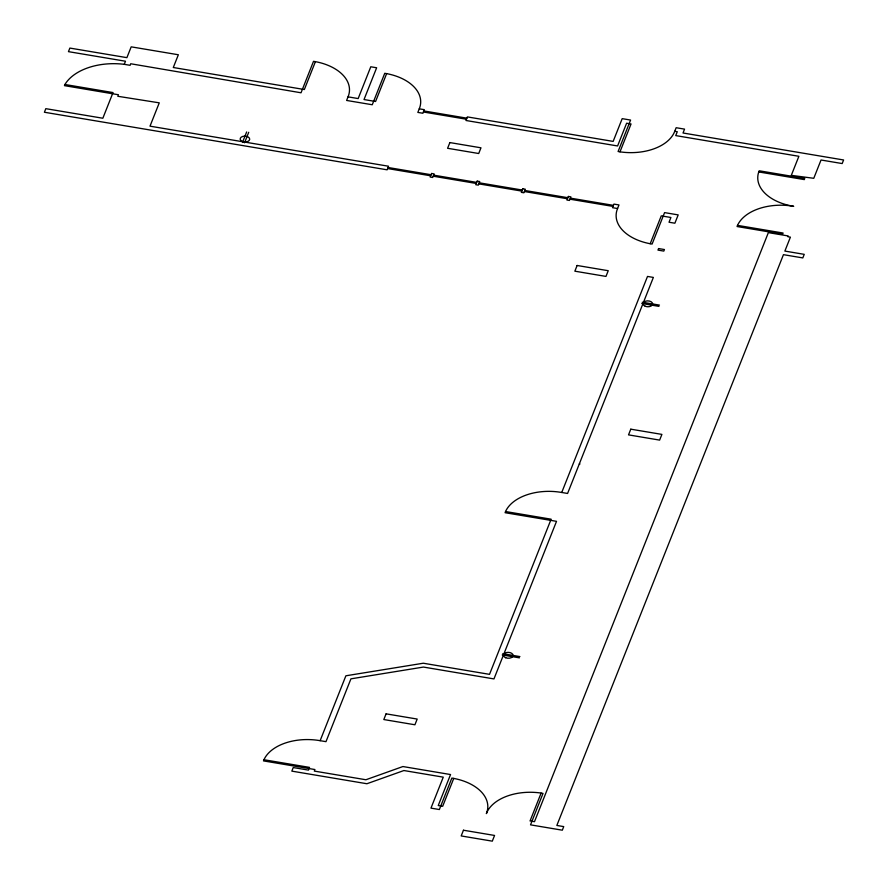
<?xml version="1.0" encoding="UTF-8"?>
<svg xmlns="http://www.w3.org/2000/svg" width="888" height="888" viewBox="0 0 888 888"><rect width="100%" height="100%" fill="white"/><g stroke="black" fill="none" stroke-linecap="round" stroke-linejoin="round"><path stroke-width="1.33" d="M64.913 84.493L64.447 85.648L118.415 94.739L117.804 96.281L159.263 102.842L150.005 126.163L388.533 166.234L387.113 169.819L44.4 112.243L45.821 108.669L102.842 118.237L113.031 92.574L64.935 84.493A53.535 32.967 1.7 0 1 124.242 64.325L130.103 65.312L130.714 63.758L301.032 92.785L313.519 61.328L315.418 61.649A46.343 28.538 1.7 0 1 348.041 96.859L358.164 98.568L370.784 66.778L376.645 67.766L364.025 99.545L375.58 101.487L386.635 73.626L384.748 73.293L372.261 104.751L346.609 100.444L348.041 96.859M124.242 64.325L125.474 61.228L68.454 51.648L69.875 48.074L126.895 57.653L131.191 46.842L178.355 54.756L173.293 67.51L304.351 89.522L315.418 61.66M242.48 142.446L246.653 131.946M244.555 142.79L248.718 132.29M419.258 108.824L417.837 112.41L422.91 113.264L424.331 109.679L419.258 108.824A46.343 28.538 1.7 0 0 386.635 73.626M263.936 759.74L263.481 760.894L314.918 769.541L314.308 771.084L365.9 779.753L402.908 766.544L450.549 774.547L438.25 805.527L442.679 806.271L453.746 778.41L451.848 778.077L439.36 809.534L430.969 808.124L443.267 777.155L403.907 770.54L366.911 783.738L291.83 771.128L293.251 767.554L308.447 770.107L309.524 767.387L263.958 759.74A46.343 28.538 1.7 0 1 320.135 740.681L325.985 741.658L350.927 678.843L423.443 667.066L493.961 678.92L556.521 521.334L505.083 512.698L505.538 511.532A46.343 28.538 1.7 0 1 561.738 492.474L567.587 493.462L653.368 277.422L647.507 276.434L561.738 492.474M320.135 740.681L345.887 675.79L423.299 663.225L489.521 674.347L551.126 519.191L505.561 511.532M619.99 151.826L631.057 123.965L626.617 123.221L617.593 145.965L465.956 120.491L467.377 116.905L613.153 141.403L622.188 118.648L630.58 120.058L618.092 151.515L619.99 151.837A46.343 28.538 1.7 0 0 674.736 131.302L677.278 131.724L675.735 135.598L798.878 156.288L791.308 175.347L813.774 178.299L821.034 160.007L842.179 163.559L843.6 159.973L683.016 133L684.548 129.126L676.157 127.717L674.736 131.302M617.571 208.525L618.991 204.95L613.93 204.096L612.509 207.681L617.571 208.525A46.343 28.538 1.7 0 0 650.194 243.734L652.092 244.067L664.579 212.609L678.188 214.896L674.88 223.21L669.03 222.233L670.906 217.493L661.26 215.862L650.194 243.734M737.506 225.374L737.051 226.529L782.639 234.188L783.094 233.033L737.528 225.374A46.343 28.538 1.7 0 1 793.706 206.316A46.343 28.538 1.7 0 1 758.752 171.95L759.185 170.785L804.772 178.444L804.306 179.598L758.74 171.95M541.114 793.084L530.047 820.945L534.487 821.689L768.364 232.623L788.189 235.953L787.878 236.719L790.409 237.152L784.87 251.082L804.239 254.345L802.819 257.92L783.449 254.667L556.843 825.452L563.736 826.606L562.315 830.191L530.524 824.852L543.023 793.395L541.114 793.073A46.343 28.538 1.7 0 0 486.369 813.608A46.343 28.538 1.7 0 0 453.746 778.41M423.831 110.933L466.877 118.171M423.41 111.999L466.455 119.236M388.034 167.488L431.091 174.725M433.622 175.147L476.678 182.384M479.209 182.806L522.255 190.043M524.786 190.465L567.843 197.702M570.374 198.124L613.43 205.35M387.612 168.554L430.669 175.791M433.2 176.213L476.246 183.45M478.787 183.872L521.833 191.109M524.364 191.531L567.421 198.757M569.952 199.19L613.009 206.416M642.29 302.22L659.473 305.106M641.791 303.485L658.963 306.371M579.309 463.936L579.942 464.047M502.752 653.701L519.924 656.587M502.253 654.967L519.425 657.853M431.59 173.471L430.169 177.045L432.7 177.478L434.121 173.893L431.59 173.471M449.872 142.579L447.596 148.285L478.71 153.513L480.974 147.808L449.872 142.579M477.178 181.119L475.746 184.704L478.288 185.126L479.709 181.552L477.178 181.119M522.755 188.778L521.334 192.363L523.865 192.785L525.285 189.211L522.755 188.778M568.342 196.437L566.921 200.022L569.452 200.444L570.873 196.87L568.342 196.437M386.08 713.841L383.816 719.546L414.918 724.775L417.182 719.058L386.08 713.841M577.122 265.479L574.858 271.184L605.971 276.412L608.236 270.707L577.122 265.479M658.574 248.562L657.964 250.105L663.813 251.093L664.435 249.539L658.574 248.562M463.458 830.225L461.183 835.941L492.296 841.158L494.561 835.453L463.458 830.225M630.791 429.17L628.526 434.876L659.629 440.104L661.904 434.399L630.791 429.17M505.683 657.731A4.795 2.953 1.7 0 0 513.075 655.555A4.795 2.953 1.7 0 0 506.138 652.636A4.795 2.953 1.7 0 0 505.683 657.731M242.313 141.492A4.795 2.953 1.7 0 0 249.706 139.327A4.795 2.953 1.7 0 0 242.768 136.408A4.795 2.953 1.7 0 0 242.313 141.492M645.221 306.249A4.795 2.953 1.7 0 0 652.625 304.084A4.795 2.953 1.7 0 0 645.676 301.154A4.795 2.953 1.7 0 0 645.221 306.249"/></g></svg>
